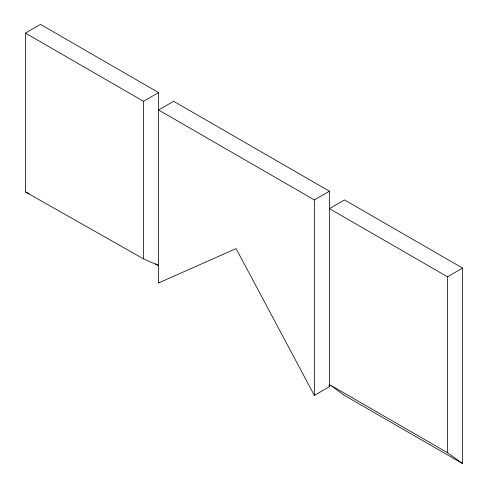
<?xml version="1.0" encoding="UTF-8"?>
<svg xmlns="http://www.w3.org/2000/svg" width="488" height="488" viewBox="0 0 488 488"><rect width="100%" height="100%" fill="white"/><g stroke="black" fill="none" stroke-linecap="round" stroke-linejoin="round"><path stroke-width="0.73" d="M155.495 263.782L158.569 265.527L143.496 258.853L25.4 191.93L25.4 33.105L40.48 24.4L158.569 92.58L158.569 282.93L159.515 282.381M25.4 33.105L143.496 101.284L158.569 92.58M329.43 191.223L173.649 101.284L158.569 109.989L314.351 199.928L329.43 191.223L329.43 386.709L314.351 395.414L236.107 248.612L158.569 282.93M462.6 268.107L344.504 199.928L329.43 208.632L447.52 276.812L462.6 268.107L462.6 463.6L344.504 395.414L329.43 384.538L447.52 452.724L462.6 463.6M25.4 191.93L29.17 193.596M328.802 385.532L329.43 386.709M447.52 276.812L447.52 452.724M314.351 199.928L314.351 395.414M143.496 101.284L143.496 258.853"/></g></svg>
